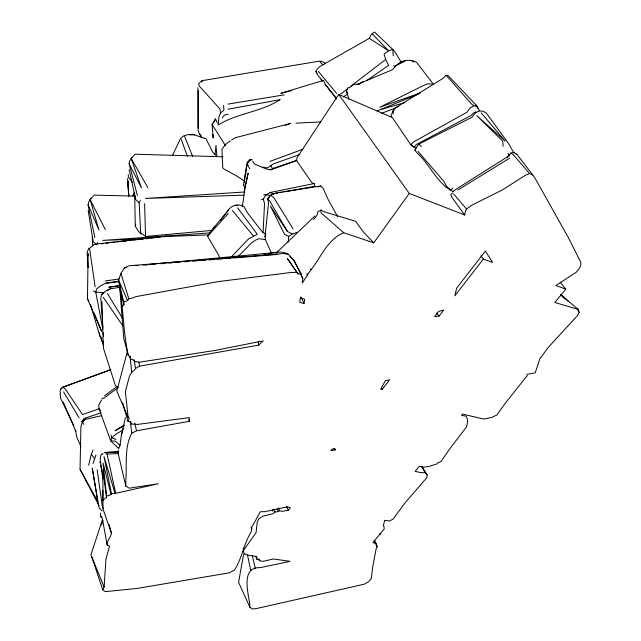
<?xml version="1.0" encoding="UTF-8"?>
<svg xmlns="http://www.w3.org/2000/svg" width="641" height="641" viewBox="0 0 641 641"><rect width="100%" height="100%" fill="white"/><g stroke="black" fill="none" stroke-linecap="round" stroke-linejoin="round"><path stroke-width="0.96" d="M102.736 500.853L102.913 490.381M103.017 500.132L106.502 497.416L102.832 469.428L102.993 509.002L111.582 533.624L106.999 543.087L107.151 544.994L109.515 546.052L105.933 559.264L104.122 587.036L102.76 589.848L105.252 591.659L137.102 588.43L229.214 572.854L234.318 570.218C241.969 558.824 243.58 544.057 251.024 532.27L251.801 528.673L251.024 526.87M313.649 219.687L317.095 215.015L317.832 211.794L321.013 210.056L321.005 212.86L343.776 232.763L373.735 242.827L409.287 193.43L338.712 94.403L297.079 157.694L296.591 160.651L270.678 169.849L266.568 169.104L254.621 164.152L252.474 161.011M128.328 174.608L128.312 176.828L132.342 182.244M409.287 193.43L464.701 214.991L465.446 211.105L466.544 208.99L471.407 205.408L502.215 190.008L525.396 175.265L529.554 173.519L532.783 174.993L535.139 178.35L568.487 237.851L580.778 262.297C581.619 266.392 578.607 269.549 576.115 272.345L555.883 285.541L565.811 289.163L554.81 302.464L578.19 309.443L578.422 311.678L579.336 312.183L577.357 315.741L547.895 347.767L541.028 357.317L540.267 357.558L535.203 372.87L527.231 374.296L527.134 375.762L506.158 402.115L496.775 415.048L491.695 417.443L483.651 419.062L462.522 414.078L461.48 415.344L465.855 416.161C468.755 419.19 467.393 423.693 466.287 427.194L449.485 449.173L441.112 461.448L437.787 462.866L436.809 463.988C431.121 465.502 425.368 468.515 419.398 466.231L415.136 471.391L420.784 472.609L425.271 472.729L427.162 475.013L426.802 477.689L405 502.921L392.989 519.218L389.263 521.029L384.688 520.316L383.334 525.796L383.943 526.397L384.247 528.937L372.982 542.534L376.123 543.696L377.108 546.749L376.107 548.992L372.621 567.533L371.251 578.791L368.423 581.804L364.056 584.247L256.184 608.613L252.274 608.95L249.878 607.227L238.588 582.357L243.46 554.986L244.461 553.415M94.107 312.872L101.631 331.421L87.44 298.85L88.146 253.684L88.234 255.679M99.002 505.669L80.053 469.34L80.782 433.116C80.726 427.932 80.494 421.85 85.798 418.982M106.502 497.416L106.614 496.134L111.101 494.604L111.438 493.682L115.068 493.466L158.351 483.755L129.266 488.17L125.812 486.078L117.64 451.264M125.396 417.804L121.357 435.231L120.075 445.327L118.609 448.436L110.717 440.88L98.922 408.341L98.882 404.303M245.559 174.905L247.346 162.045L249.806 159.705L252.113 159.441L250.27 160.082L247.322 163.8L246.16 167.998L243.5 185.401L245.022 187.42L242.434 206.218L242.755 205.897L244.189 206.883L247.314 212.588L260.727 229.975L263.09 232.603L265.967 234.053M103.53 344.986L103.409 348.127L115.42 385.578L118.152 387.669M263.09 232.603L264.525 203.542L263.347 199.175L265.566 195.233L270.149 192.492L314.186 183.542L314.987 186.251L283.899 191.915M125.812 486.078L125.828 481.447C127.006 465.638 124.082 447.362 131.79 433.18L130.259 421.369M249.878 607.227L249.694 603.822C248.099 592.1 240.76 566.804 260.43 567.622L290.093 561.348L273.37 558.968L263.179 561.324L259.677 560.795L258.179 559.305L256.841 559.24L257.001 556.901L256.176 556.46L247.722 555.114L244.509 553.712L243.812 552.83L243.284 548.047M288.178 242.306L288.738 236.449L292.184 234.013L297.664 232.25M215.039 154.617L216.009 145.371L216.81 155.611L215.039 154.617L212.692 152.005L205.825 138.552L204.102 138.288M271.455 253.147L265.438 239.678L264.989 236.425L268.539 203.053L267.569 198.83L270.494 195.297L275.959 192.949L320.764 186.034L323.144 188.278L328.128 199.431L337.486 216.41M101.502 471.584L101.446 469.236M289.82 256.512L294.379 260.943L302.832 278.29L302.264 283.082L307.488 275.141L307.031 273.827L307.488 275.141M244.301 182.212L245.655 172.044M391.122 116.814L391.347 115.14M415.296 148.888L415.031 150.29L417.307 153.207C430.279 164.697 437.162 184.183 453.499 191.603M303.978 303.61L304.683 299.243L300.797 298.089L300.597 297.079L299.724 302.28L303.978 303.61L301.318 297.392M137.406 195.513L129.121 163.792L129.546 161.332L131.958 157.229M228.02 109.234L280.189 99.635C261.216 112.039 236.986 113.185 218.148 124.987L218.998 116.926L220.48 112.944L219.959 109.018L198.974 85.686L198.734 83.715L201.891 80.702L320.3 60.999L320.099 62.033L322.872 64.813M133.536 194.976L133.849 193.342L134.818 192.997M228.396 210.2L211.474 230.464L145.563 236.457L142.262 234.029C139.065 233.444 137.11 228.797 135.283 226.161L135.66 224.198M88.618 465.23L91.334 454.261L93.073 449.934M244.477 189.856L248.147 173.134L245.022 187.42M94.812 237.507L88.065 204.783L88.642 202.211L91.022 198.157M391.459 114.298L395.048 108.065L398.766 106.406M110.693 288.674L105.436 291.262L101.655 294.499L100.781 297.857L102.897 327.631M93.049 463.451L95.958 454.83M127.327 351.677L116.798 391.178L128.152 417.387L129.298 418.252L127.992 421.409L129.947 421.61L131.317 423.981L137.318 424.438L189.472 417.595L188.871 420.095L189.456 421.289L136.565 430.808L131.79 433.18M122.231 432.258L122.711 430.608M121.357 435.231L122.014 433.004M101.446 525.003L102.881 520.292M123.056 429.478L123.465 428.196M102.127 520.564L90.918 554.882L104.122 587.036M117.607 452.33L118.248 450.439M302.832 278.29L301.534 276.463L301.358 274.276L293.153 259.301L288.121 254.148L283.33 253.588L128.897 265.759L124.25 268.066L120.917 273.467L118.609 280.133C123.352 305.076 122.848 330.62 128.288 355.451L129.915 356.725L130.58 358.976L133.144 359.769L134.642 361.5L139.522 362.213L215.192 350.403L263.211 340.868L258.595 345.162L139.57 366.147L135.483 368.471L134.666 369.977L131.685 372.205L129.386 376.459L125.372 391.651L128.152 417.387M88.73 248.211L87.128 252.626L88.129 267.585M416.305 148.191L414.174 147.35L416.225 144.586L471.311 115.332L473.475 113.088L475.967 111.822M102.071 454.084L101.302 454.509C99.547 457.73 100.244 461.424 100.998 464.813M415.031 150.29L415.865 148.119L418.805 144.097L472.032 117.231L475.069 113.193L479.067 110.789L483.122 111.254L486.335 113.104L508.457 143.336L513.834 152.854M348.928 99.443L346.525 91.134L347.935 87.641L349.105 87.841L353.88 84.5L359.962 83.947M211.474 230.464L207.572 236.289L218.869 255.519L219.526 258.107M213.581 123.08L215.488 118.938L217.331 122.976M132.583 196.026L133.849 193.342M172.421 155.491L180.538 138.544L183.59 135.924L188.085 134.61L192.572 134.322L203.934 138.031M97.6 242.466L96.527 244.71L93.113 241.417L88.194 210.4M140.716 233.917L139.177 202.78L140.283 200.489M336.293 98.377L325.195 84.324L323.641 80.462L322.343 80.782L317.335 74.54L315.893 71.455L317.183 69.164L320.147 66.319L369.304 38.348L371.363 34.229L374.552 32.05L392.781 49.413L395.217 52.217L401.33 62.506M222.395 118.064L223.429 116.005L225.576 114.683L228.076 114.298M103.161 508.449L102.28 506.086L97.168 469.749M243.5 185.401L243.884 184.664M343.776 232.763C327.872 238.973 321.117 257.041 311.093 269.669L307.456 274.773M357.309 84.428L390.826 70.374L392.869 69.164L395.785 65.662L405.04 61.151M99.347 403.99L101.51 400.232M213.084 134.466L213.124 137.967L212.091 124.442L215.488 118.938M264.989 236.425L265.47 235.752M122.399 306.302L123.977 304.691L123.697 302.071L127.599 300.629L128.833 298.802L133.649 297.712L135.539 296.687L218.653 281.543L291.174 272.465L296.895 272.329L297.937 273.851L301.358 274.276M243.812 549.946L256.055 532.695L257.185 522.391L258.724 518.865L262.946 516.149L273.122 513.713L274.917 512.063L278.282 511.55L279.476 510.725L282.377 511.294L288.282 510.292L290.357 507.616L287.296 506.863L264.629 511.71L260.366 511.71L251.296 528.104L251.801 528.673M268.763 197.484L270.23 195.433L273.21 193.862L278.066 192.981M445.807 187.116L446.489 186.21L443.796 181.315L418.052 151.42M81.415 421.842L83.963 418.541L101.038 412.828M450.206 190.289L452.891 188.077M335.163 449.918L335.668 449.269L333.913 448.868L331.846 449.301L330.772 450.687L335.163 449.918L334.081 448.404M382.356 389.135L389.56 379.857L385.441 380.578L380.618 389.44L382.356 389.135L381.603 387.933M439.061 316.109L443.748 310.076L438.676 311.382L434.598 316.638L439.061 316.109L436.673 313.08M483.362 259.068L454.814 295.83L456.704 288.105L485.365 251.104L492.649 262.457L483.362 259.068L480.974 255.847M226.946 212.251C229.774 206.202 236.529 203.413 242.755 205.897M220.384 220.528L225.856 213.645M507.055 157.526L510.845 153.055L513.97 152.406L516.638 154.329M101.807 399.159L102.921 397.901M88.065 204.783L98.906 229.903L90.157 199.68L94.203 195.128L135.211 196.09M129.121 163.792L141.445 187.917L131.269 158.583L135.139 154.201L222.964 156.805M207.572 236.289L228.212 213.469M213.092 228.268L214.935 226.329M230.608 257.69L248.54 238.917L257.297 234.318L237.579 207.812M479.596 111.101L477.401 106.606L475.678 104.675L448.147 75.566L446.088 75.245L443.284 78.178L396.058 107.472L392.901 110.773L393.213 113.882M433.42 84.275L416.61 62.345C410.056 58.844 401.186 59.733 396.314 65.63L395.785 65.662M60.863 389.247L62.994 387.092L110.532 369.753M237.683 256.873L251.657 242.835L255.599 240.103L258.964 238.684L265.438 239.678M414.174 147.35L410.833 144.786L413.878 141.765L466.816 112.359L469.893 108.145L473.811 105.741L477.401 106.606M276.015 253.155L314.939 215.969M83.338 421.057L85.205 419.366L101.703 415.64M452.466 192.14L456.456 188.975L508.065 156.492M269.364 197.412L267.569 198.83L269.781 201.122L287.36 231.385L292.184 234.013M220.48 112.944L223.925 110.22L223.565 105.388M118.665 447.779L118.609 448.436M340.643 94.011L347.759 88.554M350.923 86.126L385.706 59.429L384.079 54.205L388.598 50.767L392.781 49.413L393.262 55.671M299.676 154.569L273.443 163.872L267.289 167.95L262.449 167.117M230.287 140.82L225.44 144.481L221.954 149.321L222.748 167.654L223.469 168.727L236.537 175.914L244.574 181.107M103.586 398.422L117.968 387.709M104.515 395.777L117.359 386.315M452.274 193.382L450.783 194.407L451.512 196.795L464.701 214.991M343.36 96.919L347.927 93.73M367.357 80.165L388.606 65.334L385.706 59.429M270.678 169.849L272.545 168.567L296.743 160.314M101.655 294.499L103.898 293.001M123.969 425.199L115.051 430.752L124.298 425.632M458.019 189.968L509.707 158.111M122.856 430.119L115.869 434.213L111.846 437.763L110.717 440.88L115.42 441.208L120.075 445.327M231.657 139.898L235.551 137.647L290.734 123.392L285.557 125.34M358.511 84.235L363.343 81.479M106.855 290.557L110.228 288.827L120.035 287.296M118.713 281.167L105.877 283.218L100.645 285.79L96.695 288.891L95.765 292.192L102.8 329.194M101.302 454.509L103.073 453.684M377.269 110.861L418.645 93.987M381.363 113.377L394.944 108.257M270.053 161.332L302.937 149.233M110.813 369.713L62.401 387.404L60.767 388.895L60.086 391.202L60.494 393.558M420.32 92.961L379.817 107.255L423.308 85.582L427.563 83.891L431.754 84.043M99.403 408.718L82.521 414.551L65.414 389.183L62.994 387.092M323.425 80.397L280.838 93.314L291.855 90.541M317.864 186.9L320.764 186.034M382.02 109.122L404.904 102.592M124.25 268.066L126.798 267.441M99.507 462.385L100.509 462.209M268.827 253.507C275.318 252.45 281.936 250.647 288.121 254.148M280.013 192.629L281.952 192.276M123.457 241.337L126.389 240.816L116.686 241.961M228.132 104.09L284.292 94.828M119.675 285.509L108.818 287.192L119.667 285.878M261.32 199.471L263.347 199.175M105.22 280.974L119.074 279.003M263.892 254.205L265.863 253.924M145.884 238.764L148.848 238.388M150.827 238.14L160.723 236.898M162.702 236.649L208.405 234.902M101.142 243.884L103.089 243.644M105.997 243.284L108.914 242.923M111.83 242.562L114.739 242.202M105.877 283.218L118.697 281.655M166.66 236.152L99.01 243.7L93.666 244.758L89.532 248.291L95.132 286.759M127.367 240.639L131.269 240.247M133.216 240.046L137.11 239.654M139.065 239.454L142.959 239.061M136.028 265.67L138.007 265.486M142.959 265.013L146.925 264.645M148.904 264.461L275.726 252.53M145.042 265.021L147.037 264.861M153.031 264.38L155.026 264.22M161.011 263.739L164.008 263.507M168.992 263.106L171.988 262.866M176.98 262.465L179.977 262.225M184.961 261.832L188.959 261.512M192.949 261.191L196.939 260.871M200.929 260.558L205.921 260.158M208.918 259.917L214.903 259.437M216.898 259.276L222.892 258.804M224.887 258.644L230.872 258.163M232.867 258.002L277.777 254.421M210.184 232.899L102.712 240.399L142.943 238.877M244.742 191.971L145.419 198.438L244.053 195.144M296.078 123.152L320.58 121.942M118.345 453.596L107.071 454.044L104.86 452.466L118.673 451.673M189.76 134.963L194.744 134.69M104.86 452.466L118.329 452.097M237.747 205.336L234.758 205.304M270.23 195.433L263.812 194.632M102.848 292.544L95.765 292.192L93.41 290.958M320.748 61.344L324.33 62.305L324.811 64.028M314.186 183.542L312.215 182.981L311.478 182.116L296.591 160.651M412.051 145.787L414.415 146.701M115.957 439.406L111.846 437.763L111.021 435.103M100.413 513.129L100.517 516.374L101.927 516.934M338.712 94.403L392.364 117.575L410.833 144.786M270.149 192.492L273.21 193.862M288.738 236.449L284.492 234.245L270.342 205.985L287.36 231.385M321.013 210.056L323.921 211.69L355.643 221.345L363.495 232.074L373.735 242.827M510.845 153.055L513.137 154.513L529.554 173.519M270.494 195.297L273.571 197.276L293.041 228.789M473.811 105.741L471.287 103.746L446.088 75.245M249.806 159.705L250.27 160.082M311.093 269.669L310.276 268.98L310.653 269.877M560.434 294.435L578.19 309.443M369.304 38.348L388.598 50.767L372.381 33.997M446.489 186.21L450.543 189.856M201.194 135.684L199.808 134.426L198.213 131.052L198.373 90.389L198.253 128.416L197.909 87.729M139.177 202.78L135.652 199.511L129.17 169.561M412.347 60.791L413.725 62.089M561.099 295.293L564.713 298.706M561.123 294.419L568.126 301.254M577.934 310.813L579.336 312.183M103.762 342.478L101.671 340.419L101.294 338.488M418.805 144.097L421.353 146.621M102.127 510.901L99.339 508.121L98.353 504.379L92.272 468.17L97.857 501.695L80.053 469.34M100.517 516.374L102.328 518.417L107.151 544.994M453.572 193.862L466.544 208.99M481.167 112.84L505.228 141.14L476.792 115.636L502.72 141.188L503.145 146.268M99.339 409.198L100.621 410.721M318.361 71.359L336.669 93.506M232.427 210.48L253.54 236.144M560.21 282.176L565.811 289.163M325.195 84.324L334.618 96.062L336.221 99.347M90.533 304.555L99.756 335.66L102.063 338.552M516.734 154.096L532.783 174.993M200.192 134.93L199.808 134.426L201.699 137.815M315.893 71.455L317.119 73.074M91.334 454.261L94.371 458.403M296.895 272.329L287.48 258.692L297.937 273.851M103.273 297.304L122.711 325.676M87.44 298.85L88.963 301.142M393.878 65.374L394.976 67.073M270.574 165.434L272.545 168.567M212.091 124.442L225.384 145.555M421.225 466.127L425.271 472.729M107.432 293.506L122.711 318.529M507.976 153.343L509.523 155.907M422.042 466.52L427.162 475.013M63.579 391.899L79.139 417.868M131.269 158.583L147.847 187.629M475.678 104.675L477.561 108.193M90.157 199.68L105.308 229.542M374.408 540.251L376.123 543.696M82.521 421.89L83.779 424.446M73.939 425.752L60.607 398.39L60.11 393.566M321.077 79.099L322.135 81.335M380.458 534.041L380.201 533.504L380.241 534.153M374.168 540.403L377.108 546.749M277.064 508.906L278.282 511.55M346.525 91.134L347.182 92.584M247.322 163.8L249.525 168.735M286.671 506.63L288.282 510.292M127.599 300.629L118.609 280.133L123.697 302.071M80.99 446.697L76.591 436.633L75.63 430.239M63.307 402.131L75.782 431.321M255.719 556.476L256.841 559.24M184.68 136.469L192.669 156.492M99.908 335.98L103.513 345.138M181.347 139.69L187.436 156.252M278.531 507.976L279.476 510.725M91.719 556.596L102.76 589.848M259.068 558.92L259.677 560.795M120.917 273.467L128.833 298.802M201.891 80.702L202.26 81.896M115.068 493.466L104.034 456.68L111.438 493.682M274.084 509.234L274.917 512.063M122.615 402.724L127.992 421.409M128.288 355.451L123.777 338.376L119.779 288.121L123.977 304.691M109.154 524.474L111.582 533.624M272.385 509.483L272.866 511.366M111.101 494.604L103.065 462.994L106.614 496.134M101.679 468.675L100.789 465.134L102.864 478.875M134.73 423.06L136.565 430.808M252.378 555.739L255.246 568.263M107.071 454.044L115.628 493.057M129.971 356.156L130.58 358.976M247.482 555.066L250.743 570.426M130.94 422.042L131.317 423.981M101.318 466.552L101.647 468.283M138.865 362.269L139.57 366.147M99.283 332.759L99.756 335.66M134.185 359.737L135.483 368.471M189.183 419.342L189.456 421.289M130.123 356.38L131.685 372.205M103.249 332.599L103.53 336.565M258.347 341.316L258.595 345.162M127.663 178.31L128.801 196.194M128.512 191.13L127.904 181.163L128.633 196.058M128.641 193.125L128.825 196.122M92.272 236.994L92.697 245.807M144.602 203.662L145.563 236.457M101.967 301.743L103.257 345.523M134.698 195.128L135.283 226.161"/></g></svg>
